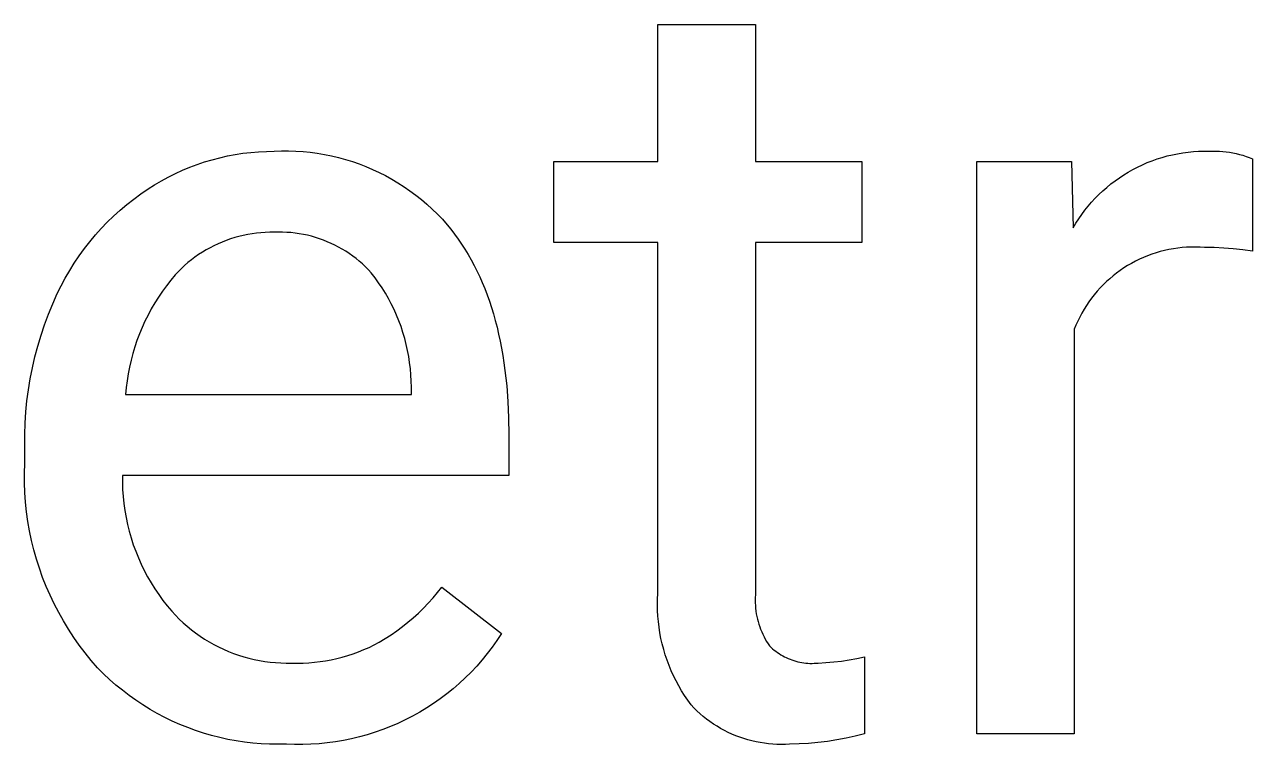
# Model space of a CAD drawing. Header units: millimetres. Extents: x 1434 to 4837, y 1889 to 4267.
# Drawn here: x 4689.95 to 4728.82, y 2190.42 to 2213.22 of the extents above; entities that cross this region are included whole.
import ezdxf

# ---------------------------------------------------------------- set-up
doc = ezdxf.new("R2010")
doc.units = ezdxf.units.MM
doc.header["$MEASUREMENT"] = 0
doc.layers.add('Domyślny', color=7, linetype='Continuous', true_color=0x000000)

msp = doc.modelspace()

# ---------------------------------------------------------------- linework, layer by layer
at = {"layer": 'Domyślny'}
for p, q in [((4709.997, 2208.886), (4709.997, 2213.218)), ((4709.997, 2213.218), (4713.086, 2213.218)), ((4713.086, 2213.218), (4713.086, 2208.886)), ((4695.887, 2208.939), (4696.127, 2209.002)), ((4696.127, 2209.002), (4696.37, 2209.057)), ((4696.37, 2209.057), (4696.615, 2209.103)), ((4696.615, 2209.103), (4696.861, 2209.141)), ((4696.861, 2209.141), (4697.108, 2209.17)), ((4697.108, 2209.17), (4697.356, 2209.191)), ((4697.356, 2209.191), (4697.605, 2209.203)), ((4697.605, 2209.203), (4697.853, 2209.207)), ((4697.853, 2209.207), (4698.081, 2209.215)), ((4698.081, 2209.215), (4698.309, 2209.216)), ((4698.309, 2209.216), (4698.537, 2209.209)), ((4698.537, 2209.209), (4698.765, 2209.194)), ((4698.765, 2209.194), (4698.992, 2209.172)), ((4698.992, 2209.172), (4699.218, 2209.142)), ((4699.218, 2209.142), (4699.443, 2209.105)), ((4699.443, 2209.105), (4699.667, 2209.06)), ((4699.667, 2209.06), (4699.889, 2209.007)), ((4699.889, 2209.007), (4700.109, 2208.947)), ((4725.803, 2208.962), (4725.963, 2209.012)), ((4725.963, 2209.012), (4726.124, 2209.057)), ((4726.124, 2209.057), (4726.287, 2209.095)), ((4726.287, 2209.095), (4726.451, 2209.129)), ((4726.451, 2209.129), (4726.616, 2209.156)), ((4726.616, 2209.156), (4726.782, 2209.178)), ((4726.782, 2209.178), (4726.949, 2209.194)), ((4726.949, 2209.194), (4727.116, 2209.204)), ((4727.116, 2209.204), (4727.283, 2209.208)), ((4727.283, 2209.208), (4727.451, 2209.207)), ((4727.451, 2209.207), (4727.559, 2209.211)), ((4727.559, 2209.211), (4727.666, 2209.211)), ((4727.666, 2209.211), (4727.774, 2209.207)), ((4727.774, 2209.207), (4727.882, 2209.2)), ((4727.882, 2209.2), (4727.989, 2209.189)), ((4727.989, 2209.189), (4728.096, 2209.174)), ((4728.096, 2209.174), (4728.202, 2209.156)), ((4728.202, 2209.156), (4728.307, 2209.133)), ((4728.307, 2209.133), (4728.412, 2209.108)), ((4728.412, 2209.108), (4728.516, 2209.078)), ((4728.516, 2209.078), (4728.618, 2209.045)), ((4728.618, 2209.045), (4728.72, 2209.009)), ((4728.72, 2209.009), (4728.82, 2208.968)), ((4694.723, 2208.501), (4694.95, 2208.605)), ((4694.95, 2208.605), (4695.179, 2208.7)), ((4695.179, 2208.7), (4695.412, 2208.788)), ((4695.412, 2208.788), (4695.648, 2208.867)), ((4695.648, 2208.867), (4695.887, 2208.939)), ((4700.109, 2208.947), (4700.327, 2208.879)), ((4700.327, 2208.879), (4700.542, 2208.805)), ((4700.542, 2208.805), (4700.755, 2208.723)), ((4700.755, 2208.723), (4700.965, 2208.633)), ((4700.965, 2208.633), (4701.172, 2208.537)), ((4706.71, 2206.318), (4706.71, 2208.886)), ((4706.71, 2208.886), (4709.997, 2208.886)), ((4713.086, 2208.886), (4716.456, 2208.886)), ((4716.456, 2208.886), (4716.456, 2206.318)), ((4720.092, 2190.752), (4720.092, 2208.886)), ((4720.092, 2208.886), (4723.096, 2208.886)), ((4723.096, 2208.886), (4723.146, 2206.779)), ((4724.89, 2208.547), (4725.036, 2208.629)), ((4725.036, 2208.629), (4725.184, 2208.707)), ((4725.184, 2208.707), (4725.335, 2208.778)), ((4725.335, 2208.778), (4725.489, 2208.845)), ((4725.489, 2208.845), (4725.645, 2208.906)), ((4725.645, 2208.906), (4725.803, 2208.962)), ((4728.82, 2208.968), (4728.82, 2206.04)), ((4694.068, 2208.144), (4694.282, 2208.271)), ((4694.282, 2208.271), (4694.501, 2208.39)), ((4694.501, 2208.39), (4694.723, 2208.501)), ((4701.172, 2208.537), (4701.376, 2208.434)), ((4701.376, 2208.434), (4701.575, 2208.324)), ((4701.575, 2208.324), (4701.771, 2208.207)), ((4701.771, 2208.207), (4701.963, 2208.084)), ((4724.338, 2208.169), (4724.471, 2208.271)), ((4724.471, 2208.271), (4724.607, 2208.368)), ((4724.607, 2208.368), (4724.747, 2208.46)), ((4724.747, 2208.46), (4724.89, 2208.547)), ((4693.404, 2207.691), (4693.628, 2207.854)), ((4693.628, 2207.854), (4693.858, 2208.011)), ((4693.858, 2208.011), (4694.068, 2208.144)), ((4701.963, 2208.084), (4702.151, 2207.955)), ((4702.151, 2207.955), (4702.334, 2207.819)), ((4702.334, 2207.819), (4702.513, 2207.677)), ((4723.843, 2207.718), (4723.961, 2207.837)), ((4723.961, 2207.837), (4724.083, 2207.952)), ((4724.083, 2207.952), (4724.208, 2208.063)), ((4724.208, 2208.063), (4724.338, 2208.169)), ((4692.974, 2207.34), (4693.186, 2207.519)), ((4693.186, 2207.519), (4693.404, 2207.691)), ((4702.513, 2207.677), (4702.687, 2207.529)), ((4702.687, 2207.529), (4702.855, 2207.375)), ((4723.516, 2207.337), (4723.621, 2207.468)), ((4723.621, 2207.468), (4723.73, 2207.595)), ((4723.73, 2207.595), (4723.843, 2207.718)), ((4692.569, 2206.96), (4692.768, 2207.154)), ((4692.768, 2207.154), (4692.974, 2207.34)), ((4702.855, 2207.375), (4703.018, 2207.216)), ((4703.018, 2207.216), (4703.176, 2207.051)), ((4703.176, 2207.051), (4703.328, 2206.881)), ((4723.231, 2206.924), (4723.321, 2207.065)), ((4723.321, 2207.065), (4723.416, 2207.202)), ((4723.416, 2207.202), (4723.516, 2207.337)), ((4692.192, 2206.554), (4692.377, 2206.76)), ((4692.377, 2206.76), (4692.569, 2206.96)), ((4703.328, 2206.881), (4703.448, 2206.734)), ((4703.448, 2206.734), (4703.565, 2206.582)), ((4723.146, 2206.779), (4723.231, 2206.924)), ((4691.843, 2206.122), (4692.013, 2206.341)), ((4692.013, 2206.341), (4692.192, 2206.554)), ((4696.075, 2206.275), (4695.947, 2206.215)), ((4696.204, 2206.33), (4696.075, 2206.275)), ((4696.335, 2206.382), (4696.204, 2206.33)), ((4696.468, 2206.428), (4696.335, 2206.382)), ((4696.602, 2206.471), (4696.468, 2206.428)), ((4696.738, 2206.508), (4696.602, 2206.471)), ((4696.875, 2206.541), (4696.738, 2206.508)), ((4697.013, 2206.569), (4696.875, 2206.541)), ((4697.152, 2206.593), (4697.013, 2206.569)), ((4697.291, 2206.612), (4697.152, 2206.593)), ((4697.431, 2206.626), (4697.291, 2206.612)), ((4697.572, 2206.635), (4697.431, 2206.626)), ((4697.713, 2206.639), (4697.572, 2206.635)), ((4697.853, 2206.639), (4697.713, 2206.639)), ((4697.986, 2206.643), (4697.853, 2206.639)), ((4698.118, 2206.642), (4697.986, 2206.643)), ((4698.25, 2206.637), (4698.118, 2206.642)), ((4698.382, 2206.628), (4698.25, 2206.637)), ((4698.514, 2206.613), (4698.382, 2206.628)), ((4698.645, 2206.595), (4698.514, 2206.613)), ((4698.775, 2206.572), (4698.645, 2206.595)), ((4698.905, 2206.544), (4698.775, 2206.572)), ((4699.033, 2206.513), (4698.905, 2206.544)), ((4699.16, 2206.476), (4699.033, 2206.513)), ((4699.286, 2206.436), (4699.16, 2206.476)), ((4699.411, 2206.391), (4699.286, 2206.436)), ((4699.534, 2206.342), (4699.411, 2206.391)), ((4699.655, 2206.289), (4699.534, 2206.342)), ((4699.775, 2206.232), (4699.655, 2206.289)), ((4703.565, 2206.582), (4703.677, 2206.427)), ((4703.677, 2206.427), (4703.786, 2206.268)), ((4703.786, 2206.268), (4703.891, 2206.105)), ((4709.997, 2206.318), (4706.71, 2206.318)), ((4709.997, 2195.203), (4709.997, 2206.318)), ((4716.456, 2206.318), (4713.086, 2206.318)), ((4713.086, 2206.318), (4713.086, 2195.16)), ((4691.525, 2205.667), (4691.68, 2205.897)), ((4691.68, 2205.897), (4691.843, 2206.122)), ((4695.46, 2205.932), (4695.345, 2205.851)), ((4695.578, 2206.009), (4695.46, 2205.932)), ((4695.699, 2206.082), (4695.578, 2206.009)), ((4695.822, 2206.15), (4695.699, 2206.082)), ((4695.947, 2206.215), (4695.822, 2206.15)), ((4699.892, 2206.171), (4699.775, 2206.232)), ((4700.007, 2206.106), (4699.892, 2206.171)), ((4700.12, 2206.037), (4700.007, 2206.106)), ((4700.231, 2205.964), (4700.12, 2206.037)), ((4700.339, 2205.887), (4700.231, 2205.964)), ((4700.444, 2205.807), (4700.339, 2205.887)), ((4703.891, 2206.105), (4703.992, 2205.938)), ((4703.992, 2205.938), (4704.089, 2205.768)), ((4725.502, 2205.895), (4725.371, 2205.842)), ((4725.634, 2205.944), (4725.502, 2205.895)), ((4725.768, 2205.988), (4725.634, 2205.944)), ((4725.904, 2206.028), (4725.768, 2205.988)), ((4726.04, 2206.062), (4725.904, 2206.028)), ((4726.178, 2206.092), (4726.04, 2206.062)), ((4726.317, 2206.117), (4726.178, 2206.092)), ((4726.456, 2206.138), (4726.317, 2206.117)), ((4726.596, 2206.153), (4726.456, 2206.138)), ((4726.737, 2206.164), (4726.596, 2206.153)), ((4726.878, 2206.17), (4726.737, 2206.164)), ((4727.019, 2206.171), (4726.878, 2206.17)), ((4727.16, 2206.166), (4727.019, 2206.171)), ((4727.3, 2206.158), (4727.16, 2206.166)), ((4727.606, 2206.154), (4727.3, 2206.158)), ((4727.91, 2206.141), (4727.606, 2206.154)), ((4728.215, 2206.117), (4727.91, 2206.141)), ((4728.518, 2206.084), (4728.215, 2206.117)), ((4728.82, 2206.04), (4728.518, 2206.084)), ((4691.378, 2205.432), (4691.525, 2205.667)), ((4694.913, 2205.49), (4694.813, 2205.391)), ((4695.016, 2205.586), (4694.913, 2205.49)), ((4695.123, 2205.678), (4695.016, 2205.586)), ((4695.232, 2205.767), (4695.123, 2205.678)), ((4695.345, 2205.851), (4695.232, 2205.767)), ((4700.546, 2205.723), (4700.444, 2205.807)), ((4700.646, 2205.636), (4700.546, 2205.723)), ((4700.743, 2205.546), (4700.646, 2205.636)), ((4700.836, 2205.452), (4700.743, 2205.546)), ((4704.089, 2205.768), (4704.182, 2205.593)), ((4704.182, 2205.593), (4704.272, 2205.414)), ((4724.751, 2205.51), (4724.634, 2205.431)), ((4724.87, 2205.585), (4724.751, 2205.51)), ((4724.992, 2205.656), (4724.87, 2205.585)), ((4725.116, 2205.722), (4724.992, 2205.656)), ((4725.243, 2205.784), (4725.116, 2205.722)), ((4725.371, 2205.842), (4725.243, 2205.784)), ((4691.109, 2204.946), (4691.239, 2205.191)), ((4691.239, 2205.191), (4691.378, 2205.432)), ((4694.576, 2205.12), (4694.441, 2204.947)), ((4694.717, 2205.289), (4694.576, 2205.12)), ((4694.813, 2205.391), (4694.717, 2205.289)), ((4700.926, 2205.355), (4700.836, 2205.452)), ((4701.045, 2205.2), (4700.926, 2205.355)), ((4701.159, 2205.042), (4701.045, 2205.2)), ((4704.272, 2205.414), (4704.358, 2205.232)), ((4704.358, 2205.232), (4704.44, 2205.045)), ((4724.301, 2205.17), (4724.196, 2205.076)), ((4724.409, 2205.261), (4724.301, 2205.17)), ((4724.52, 2205.348), (4724.409, 2205.261)), ((4724.634, 2205.431), (4724.52, 2205.348)), ((4690.987, 2204.697), (4691.109, 2204.946)), ((4694.313, 2204.77), (4694.19, 2204.588)), ((4694.441, 2204.947), (4694.313, 2204.77)), ((4701.268, 2204.879), (4701.159, 2205.042)), ((4701.371, 2204.713), (4701.268, 2204.879)), ((4701.469, 2204.544), (4701.371, 2204.713)), ((4704.44, 2205.045), (4704.518, 2204.855)), ((4704.518, 2204.855), (4704.592, 2204.661)), ((4723.903, 2204.771), (4723.812, 2204.664)), ((4723.997, 2204.876), (4723.903, 2204.771)), ((4724.095, 2204.978), (4723.997, 2204.876)), ((4724.196, 2205.076), (4724.095, 2204.978)), ((4690.707, 2204.046), (4690.842, 2204.374)), ((4690.842, 2204.374), (4690.987, 2204.697)), ((4694.073, 2204.402), (4693.963, 2204.213)), ((4694.19, 2204.588), (4694.073, 2204.402)), ((4701.56, 2204.371), (4701.469, 2204.544)), ((4701.646, 2204.195), (4701.56, 2204.371)), ((4704.592, 2204.661), (4704.663, 2204.462)), ((4704.663, 2204.462), (4704.729, 2204.26)), ((4723.563, 2204.322), (4723.488, 2204.202)), ((4723.642, 2204.438), (4723.563, 2204.322)), ((4723.725, 2204.552), (4723.642, 2204.438)), ((4723.812, 2204.664), (4723.725, 2204.552)), ((4690.583, 2203.714), (4690.707, 2204.046)), ((4693.859, 2204.02), (4693.761, 2203.823)), ((4693.963, 2204.213), (4693.859, 2204.02)), ((4701.726, 2204.017), (4701.646, 2204.195)), ((4701.8, 2203.836), (4701.726, 2204.017)), ((4704.729, 2204.26), (4704.792, 2204.054)), ((4704.792, 2204.054), (4704.851, 2203.844)), ((4723.351, 2203.956), (4723.289, 2203.829)), ((4723.418, 2204.08), (4723.351, 2203.956)), ((4723.488, 2204.202), (4723.418, 2204.08)), ((4690.471, 2203.378), (4690.583, 2203.714)), ((4693.67, 2203.623), (4693.586, 2203.421)), ((4693.761, 2203.823), (4693.67, 2203.623)), ((4701.867, 2203.652), (4701.8, 2203.836)), ((4701.929, 2203.467), (4701.867, 2203.652)), ((4704.851, 2203.844), (4704.907, 2203.63)), ((4704.907, 2203.63), (4704.958, 2203.413)), ((4723.231, 2203.701), (4723.178, 2203.57)), ((4723.178, 2203.57), (4723.178, 2190.752)), ((4723.289, 2203.829), (4723.231, 2203.701)), ((4690.369, 2203.038), (4690.471, 2203.378)), ((4693.509, 2203.215), (4693.439, 2203.008)), ((4693.586, 2203.421), (4693.509, 2203.215)), ((4701.984, 2203.279), (4701.929, 2203.467)), ((4702.033, 2203.09), (4701.984, 2203.279)), ((4704.958, 2203.413), (4705.006, 2203.191)), ((4705.006, 2203.191), (4705.05, 2202.965)), ((4690.278, 2202.696), (4690.369, 2203.038)), ((4693.376, 2202.798), (4693.32, 2202.586)), ((4693.439, 2203.008), (4693.376, 2202.798)), ((4702.075, 2202.899), (4702.033, 2203.09)), ((4702.111, 2202.707), (4702.075, 2202.899)), ((4705.05, 2202.965), (4705.09, 2202.736)), ((4690.198, 2202.351), (4690.278, 2202.696)), ((4693.271, 2202.372), (4693.229, 2202.157)), ((4693.32, 2202.586), (4693.271, 2202.372)), ((4702.141, 2202.514), (4702.111, 2202.707)), ((4702.164, 2202.32), (4702.141, 2202.514)), ((4705.09, 2202.736), (4705.126, 2202.502)), ((4705.126, 2202.502), (4705.158, 2202.265)), ((4690.073, 2201.653), (4690.13, 2202.003)), ((4690.13, 2202.003), (4690.198, 2202.351)), ((4693.229, 2202.157), (4693.194, 2201.94)), ((4702.18, 2202.125), (4702.164, 2202.32)), ((4702.19, 2201.93), (4702.18, 2202.125)), ((4705.158, 2202.265), (4705.212, 2201.778)), ((4690.027, 2201.302), (4690.073, 2201.653)), ((4693.167, 2201.722), (4693.147, 2201.504)), ((4693.194, 2201.94), (4693.167, 2201.722)), ((4702.194, 2201.735), (4702.19, 2201.93)), ((4702.194, 2201.504), (4702.194, 2201.735)), ((4705.212, 2201.778), (4705.25, 2201.276)), ((4689.993, 2200.949), (4690.027, 2201.302)), ((4693.147, 2201.504), (4702.194, 2201.504)), ((4705.25, 2201.276), (4705.273, 2200.759)), ((4689.971, 2200.595), (4689.993, 2200.949)), ((4689.96, 2200.241), (4689.971, 2200.595)), ((4705.273, 2200.759), (4705.28, 2200.225)), ((4689.96, 2199.887), (4689.96, 2200.241)), ((4705.28, 2200.225), (4705.28, 2198.936)), ((4689.96, 2199.317), (4689.96, 2199.887)), ((4689.95, 2199.011), (4689.96, 2199.317)), ((4689.95, 2198.705), (4689.95, 2199.011)), ((4705.28, 2198.936), (4693.047, 2198.936)), ((4693.047, 2198.936), (4693.047, 2198.714)), ((4689.961, 2198.399), (4689.95, 2198.705)), ((4693.047, 2198.714), (4693.054, 2198.491)), ((4693.054, 2198.491), (4693.07, 2198.269)), ((4689.983, 2198.093), (4689.961, 2198.399)), ((4693.07, 2198.269), (4693.093, 2198.047)), ((4690.014, 2197.789), (4689.983, 2198.093)), ((4690.056, 2197.485), (4690.014, 2197.789)), ((4693.093, 2198.047), (4693.124, 2197.827)), ((4693.124, 2197.827), (4693.162, 2197.607)), ((4690.109, 2197.184), (4690.056, 2197.485)), ((4693.162, 2197.607), (4693.209, 2197.389)), ((4693.209, 2197.389), (4693.262, 2197.173)), ((4690.171, 2196.884), (4690.109, 2197.184)), ((4693.262, 2197.173), (4693.324, 2196.959)), ((4693.324, 2196.959), (4693.392, 2196.747)), ((4690.244, 2196.586), (4690.171, 2196.884)), ((4690.327, 2196.291), (4690.244, 2196.586)), ((4693.392, 2196.747), (4693.469, 2196.538)), ((4690.42, 2196), (4690.327, 2196.291)), ((4693.469, 2196.538), (4693.552, 2196.331)), ((4693.552, 2196.331), (4693.642, 2196.128)), ((4690.522, 2195.711), (4690.42, 2196)), ((4693.642, 2196.128), (4693.74, 2195.927)), ((4693.74, 2195.927), (4693.844, 2195.731)), ((4690.635, 2195.426), (4690.522, 2195.711)), ((4690.757, 2195.145), (4690.635, 2195.426)), ((4693.844, 2195.731), (4693.956, 2195.538)), ((4693.956, 2195.538), (4694.074, 2195.349)), ((4703.023, 2195.228), (4703.162, 2195.401)), ((4703.162, 2195.401), (4705.047, 2193.929)), ((4690.889, 2194.869), (4690.757, 2195.145)), ((4694.074, 2195.349), (4694.198, 2195.164)), ((4694.198, 2195.164), (4694.329, 2194.984)), ((4702.73, 2194.895), (4702.88, 2195.059)), ((4702.88, 2195.059), (4703.023, 2195.228)), ((4709.986, 2194.845), (4709.988, 2195.024)), ((4709.988, 2195.024), (4709.997, 2195.203)), ((4713.081, 2195.074), (4713.079, 2194.989)), ((4713.079, 2194.989), (4713.08, 2194.903)), ((4713.086, 2195.16), (4713.081, 2195.074)), ((4691.03, 2194.597), (4690.889, 2194.869)), ((4691.18, 2194.33), (4691.03, 2194.597)), ((4694.329, 2194.984), (4694.466, 2194.808)), ((4694.466, 2194.808), (4694.609, 2194.637)), ((4694.609, 2194.637), (4694.725, 2194.512)), ((4702.417, 2194.582), (4702.576, 2194.736)), ((4702.576, 2194.736), (4702.73, 2194.895)), ((4709.989, 2194.666), (4709.986, 2194.845)), ((4709.999, 2194.487), (4709.989, 2194.666)), ((4713.08, 2194.903), (4713.084, 2194.817)), ((4713.084, 2194.817), (4713.091, 2194.732)), ((4713.091, 2194.732), (4713.101, 2194.646)), ((4713.101, 2194.646), (4713.114, 2194.562)), ((4691.339, 2194.068), (4691.18, 2194.33)), ((4694.725, 2194.512), (4694.845, 2194.391)), ((4694.845, 2194.391), (4694.969, 2194.274)), ((4694.969, 2194.274), (4695.097, 2194.161)), ((4701.911, 2194.151), (4702.084, 2194.29)), ((4702.084, 2194.29), (4702.253, 2194.433)), ((4702.253, 2194.433), (4702.417, 2194.582)), ((4710.015, 2194.309), (4709.999, 2194.487)), ((4710.036, 2194.131), (4710.015, 2194.309)), ((4713.114, 2194.562), (4713.13, 2194.477)), ((4713.13, 2194.477), (4713.148, 2194.393)), ((4713.148, 2194.393), (4713.17, 2194.31)), ((4713.17, 2194.31), (4713.194, 2194.228)), ((4713.194, 2194.228), (4713.221, 2194.147)), ((4691.507, 2193.812), (4691.339, 2194.068)), ((4695.097, 2194.161), (4695.23, 2194.053)), ((4695.23, 2194.053), (4695.365, 2193.95)), ((4695.365, 2193.95), (4695.505, 2193.851)), ((4695.505, 2193.851), (4695.647, 2193.757)), ((4701.365, 2193.772), (4701.551, 2193.892)), ((4701.551, 2193.892), (4701.733, 2194.019)), ((4701.733, 2194.019), (4701.911, 2194.151)), ((4705.047, 2193.929), (4704.905, 2193.713)), ((4710.064, 2193.954), (4710.036, 2194.131)), ((4710.097, 2193.778), (4710.064, 2193.954)), ((4713.221, 2194.147), (4713.251, 2194.066)), ((4713.251, 2194.066), (4713.284, 2193.987)), ((4713.284, 2193.987), (4713.32, 2193.909)), ((4713.32, 2193.909), (4713.358, 2193.832)), ((4713.358, 2193.832), (4713.398, 2193.756)), ((4691.684, 2193.562), (4691.507, 2193.812)), ((4691.869, 2193.318), (4691.684, 2193.562)), ((4695.647, 2193.757), (4695.793, 2193.669)), ((4695.793, 2193.669), (4695.942, 2193.585)), ((4695.942, 2193.585), (4696.094, 2193.507)), ((4696.094, 2193.507), (4696.248, 2193.434)), ((4696.248, 2193.434), (4696.405, 2193.366)), ((4700.689, 2193.423), (4700.854, 2193.495)), ((4700.854, 2193.495), (4701.016, 2193.574)), ((4701.016, 2193.574), (4701.176, 2193.657)), ((4701.176, 2193.657), (4701.365, 2193.772)), ((4704.755, 2193.502), (4704.598, 2193.296)), ((4704.905, 2193.713), (4704.755, 2193.502)), ((4710.137, 2193.603), (4710.097, 2193.778)), ((4710.182, 2193.43), (4710.137, 2193.603)), ((4710.233, 2193.258), (4710.182, 2193.43)), ((4713.398, 2193.756), (4713.442, 2193.682)), ((4713.442, 2193.682), (4713.488, 2193.61)), ((4713.488, 2193.61), (4713.536, 2193.539)), ((4713.536, 2193.539), (4713.583, 2193.494)), ((4713.583, 2193.494), (4713.631, 2193.451)), ((4713.631, 2193.451), (4713.681, 2193.41)), ((4692.062, 2193.08), (4691.869, 2193.318)), ((4692.263, 2192.849), (4692.062, 2193.08)), ((4696.405, 2193.366), (4696.564, 2193.304)), ((4696.564, 2193.304), (4696.725, 2193.247)), ((4696.725, 2193.247), (4696.888, 2193.196)), ((4696.888, 2193.196), (4697.052, 2193.151)), ((4697.052, 2193.151), (4697.218, 2193.111)), ((4697.218, 2193.111), (4697.386, 2193.078)), ((4697.386, 2193.078), (4697.554, 2193.05)), ((4697.554, 2193.05), (4697.723, 2193.028)), ((4699.124, 2193.024), (4699.303, 2193.045)), ((4699.303, 2193.045), (4699.481, 2193.072)), ((4699.481, 2193.072), (4699.658, 2193.105)), ((4699.658, 2193.105), (4699.834, 2193.143)), ((4699.834, 2193.143), (4700.009, 2193.188)), ((4700.009, 2193.188), (4700.182, 2193.238)), ((4700.182, 2193.238), (4700.353, 2193.294)), ((4700.353, 2193.294), (4700.522, 2193.356)), ((4700.522, 2193.356), (4700.689, 2193.423)), ((4704.434, 2193.096), (4704.263, 2192.901)), ((4704.598, 2193.296), (4704.434, 2193.096)), ((4710.29, 2193.089), (4710.233, 2193.258)), ((4710.353, 2192.921), (4710.29, 2193.089)), ((4713.681, 2193.41), (4713.732, 2193.37)), ((4713.732, 2193.37), (4713.784, 2193.332)), ((4713.784, 2193.332), (4713.838, 2193.296)), ((4713.838, 2193.296), (4713.893, 2193.261)), ((4713.893, 2193.261), (4713.949, 2193.229)), ((4713.949, 2193.229), (4714.006, 2193.198)), ((4714.006, 2193.198), (4714.064, 2193.17)), ((4714.064, 2193.17), (4714.123, 2193.143)), ((4714.123, 2193.143), (4714.182, 2193.119)), ((4714.182, 2193.119), (4714.243, 2193.096)), ((4714.243, 2193.096), (4714.305, 2193.076)), ((4714.305, 2193.076), (4714.367, 2193.057)), ((4714.367, 2193.057), (4714.429, 2193.041)), ((4715.565, 2193.033), (4715.81, 2193.062)), ((4715.81, 2193.062), (4716.054, 2193.099)), ((4716.054, 2193.099), (4716.297, 2193.144)), ((4716.297, 2193.144), (4716.539, 2193.197)), ((4716.539, 2193.197), (4716.539, 2190.757)), ((4692.45, 2192.661), (4692.263, 2192.849)), ((4692.644, 2192.479), (4692.45, 2192.661)), ((4697.723, 2193.028), (4697.893, 2193.012)), ((4697.893, 2193.012), (4698.064, 2193.001)), ((4698.064, 2193.001), (4698.234, 2192.997)), ((4698.234, 2192.997), (4698.405, 2192.999)), ((4698.405, 2192.999), (4698.585, 2192.996)), ((4698.585, 2192.996), (4698.765, 2192.999)), ((4698.765, 2192.999), (4698.945, 2193.008)), ((4698.945, 2193.008), (4699.124, 2193.024)), ((4704.086, 2192.713), (4703.902, 2192.53)), ((4704.263, 2192.901), (4704.086, 2192.713)), ((4710.421, 2192.755), (4710.353, 2192.921)), ((4710.495, 2192.592), (4710.421, 2192.755)), ((4714.429, 2193.041), (4714.492, 2193.027)), ((4714.492, 2193.027), (4714.556, 2193.015)), ((4714.556, 2193.015), (4714.62, 2193.005)), ((4714.62, 2193.005), (4714.684, 2192.998)), ((4714.684, 2192.998), (4714.749, 2192.993)), ((4714.749, 2192.993), (4714.813, 2192.989)), ((4714.813, 2192.989), (4714.878, 2192.988)), ((4714.878, 2192.988), (4714.943, 2192.99)), ((4714.943, 2192.99), (4715.007, 2192.993)), ((4715.007, 2192.993), (4715.072, 2192.999)), ((4715.072, 2192.999), (4715.319, 2193.012)), ((4715.319, 2193.012), (4715.565, 2193.033)), ((4692.843, 2192.303), (4692.644, 2192.479)), ((4693.048, 2192.135), (4692.843, 2192.303)), ((4703.712, 2192.354), (4703.517, 2192.185)), ((4703.902, 2192.53), (4703.712, 2192.354)), ((4710.574, 2192.432), (4710.495, 2192.592)), ((4710.659, 2192.274), (4710.574, 2192.432)), ((4710.748, 2192.119), (4710.659, 2192.274)), ((4693.259, 2191.973), (4693.048, 2192.135)), ((4693.475, 2191.818), (4693.259, 2191.973)), ((4703.315, 2192.022), (4703.109, 2191.867)), ((4703.517, 2192.185), (4703.315, 2192.022)), ((4710.843, 2191.967), (4710.748, 2192.119)), ((4710.944, 2191.819), (4710.843, 2191.967)), ((4693.697, 2191.671), (4693.475, 2191.818)), ((4693.923, 2191.532), (4693.697, 2191.671)), ((4694.153, 2191.4), (4693.923, 2191.532)), ((4702.68, 2191.577), (4702.458, 2191.443)), ((4702.897, 2191.718), (4702.68, 2191.577)), ((4703.109, 2191.867), (4702.897, 2191.718)), ((4711.049, 2191.674), (4710.944, 2191.819)), ((4711.141, 2191.577), (4711.049, 2191.674)), ((4711.236, 2191.483), (4711.141, 2191.577)), ((4694.388, 2191.276), (4694.153, 2191.4)), ((4694.627, 2191.16), (4694.388, 2191.276)), ((4694.87, 2191.052), (4694.627, 2191.16)), ((4702.002, 2191.199), (4701.768, 2191.088)), ((4702.232, 2191.317), (4702.002, 2191.199)), ((4702.458, 2191.443), (4702.232, 2191.317)), ((4711.334, 2191.392), (4711.236, 2191.483)), ((4711.436, 2191.306), (4711.334, 2191.392)), ((4711.54, 2191.222), (4711.436, 2191.306)), ((4711.648, 2191.143), (4711.54, 2191.222)), ((4711.758, 2191.067), (4711.648, 2191.143)), ((4695.116, 2190.952), (4694.87, 2191.052)), ((4695.366, 2190.861), (4695.116, 2190.952)), ((4695.618, 2190.778), (4695.366, 2190.861)), ((4695.873, 2190.704), (4695.618, 2190.778)), ((4700.798, 2190.729), (4700.548, 2190.66)), ((4701.045, 2190.806), (4700.798, 2190.729)), ((4701.289, 2190.892), (4701.045, 2190.806)), ((4701.53, 2190.986), (4701.289, 2190.892)), ((4701.768, 2191.088), (4701.53, 2190.986)), ((4711.87, 2190.995), (4711.758, 2191.067)), ((4711.985, 2190.927), (4711.87, 2190.995)), ((4712.103, 2190.862), (4711.985, 2190.927)), ((4712.222, 2190.802), (4712.103, 2190.862)), ((4712.343, 2190.747), (4712.222, 2190.802)), ((4712.467, 2190.695), (4712.343, 2190.747)), ((4716.539, 2190.757), (4716.248, 2190.682)), ((4723.178, 2190.752), (4720.092, 2190.752)), ((4696.131, 2190.638), (4695.873, 2190.704)), ((4696.39, 2190.581), (4696.131, 2190.638)), ((4696.651, 2190.533), (4696.39, 2190.581)), ((4696.914, 2190.494), (4696.651, 2190.533)), ((4697.178, 2190.464), (4696.914, 2190.494)), ((4697.443, 2190.442), (4697.178, 2190.464)), ((4697.708, 2190.429), (4697.443, 2190.442)), ((4697.974, 2190.426), (4697.708, 2190.429)), ((4698.24, 2190.431), (4697.974, 2190.426)), ((4698.498, 2190.421), (4698.24, 2190.431)), ((4698.757, 2190.42), (4698.498, 2190.421)), ((4699.016, 2190.428), (4698.757, 2190.42)), ((4699.274, 2190.445), (4699.016, 2190.428)), ((4699.531, 2190.47), (4699.274, 2190.445)), ((4699.788, 2190.505), (4699.531, 2190.47)), ((4700.043, 2190.548), (4699.788, 2190.505)), ((4700.297, 2190.6), (4700.043, 2190.548)), ((4700.548, 2190.66), (4700.297, 2190.6)), ((4712.592, 2190.648), (4712.467, 2190.695)), ((4712.718, 2190.605), (4712.592, 2190.648)), ((4712.846, 2190.566), (4712.718, 2190.605)), ((4712.975, 2190.532), (4712.846, 2190.566)), ((4713.106, 2190.503), (4712.975, 2190.532)), ((4713.237, 2190.478), (4713.106, 2190.503)), ((4713.369, 2190.457), (4713.237, 2190.478)), ((4713.502, 2190.441), (4713.369, 2190.457)), ((4713.635, 2190.43), (4713.502, 2190.441)), ((4713.768, 2190.423), (4713.635, 2190.43)), ((4713.902, 2190.421), (4713.768, 2190.423)), ((4714.036, 2190.424), (4713.902, 2190.421)), ((4714.169, 2190.431), (4714.036, 2190.424)), ((4714.469, 2190.438), (4714.169, 2190.431)), ((4714.768, 2190.454), (4714.469, 2190.438)), ((4715.067, 2190.48), (4714.768, 2190.454)), ((4715.365, 2190.516), (4715.067, 2190.48)), ((4715.661, 2190.562), (4715.365, 2190.516)), ((4715.956, 2190.617), (4715.661, 2190.562)), ((4716.248, 2190.682), (4715.956, 2190.617))]:
    msp.add_line(p, q, dxfattribs=at)

doc.saveas('drawing.dxf')
